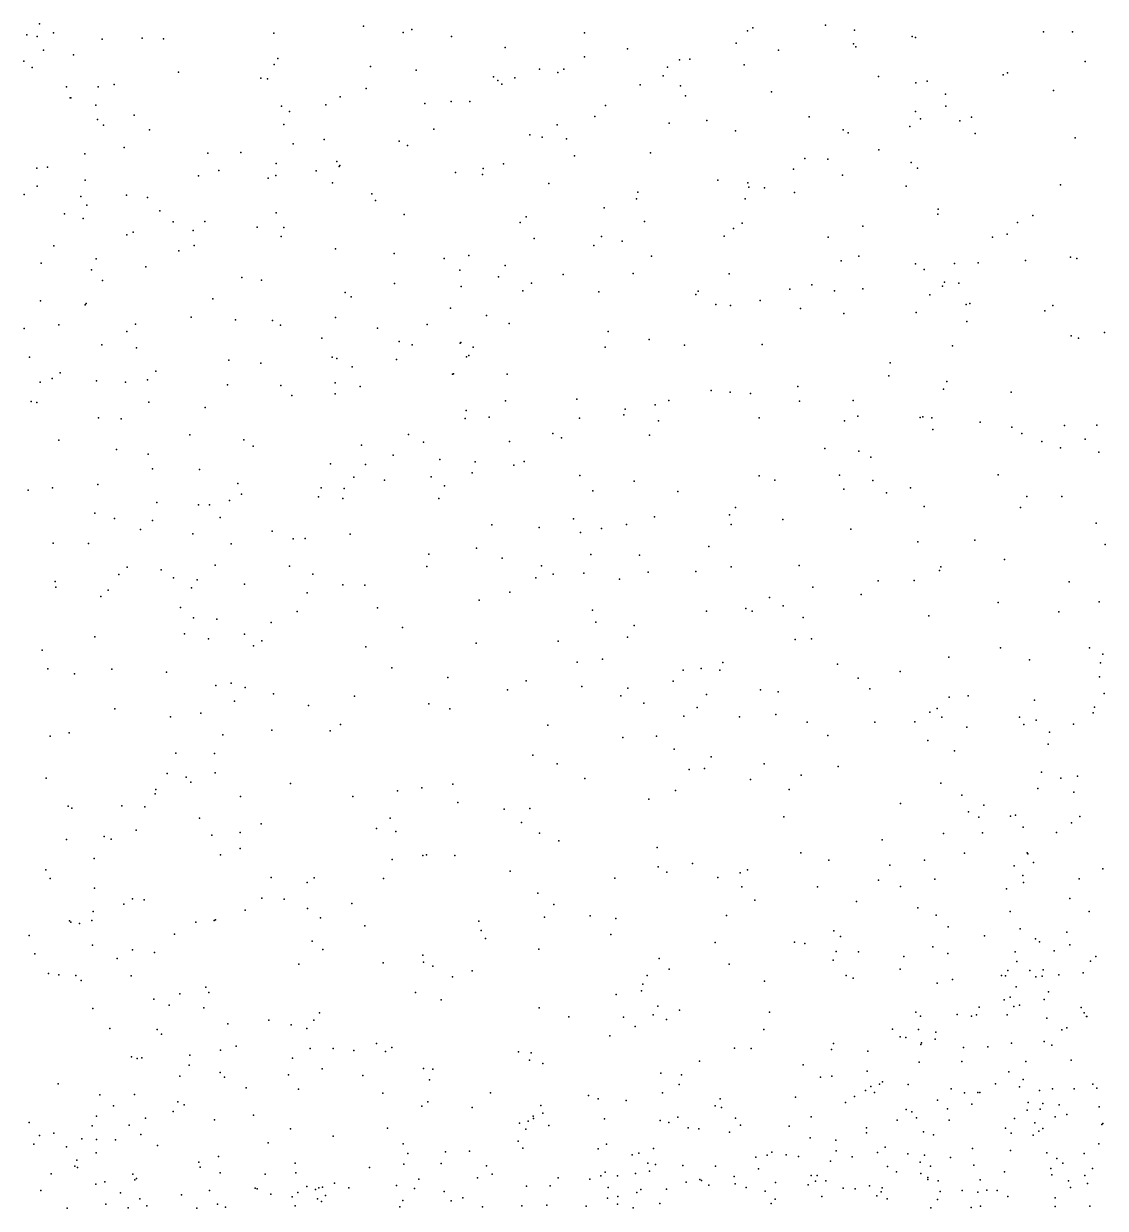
# Model space of a CAD drawing. Header units: metres. Extents: x -25 to 25, y -27.8 to 27.8.
# Drawn here: x -7.934 to -6.387, y 0.013 to 1.709 of the extents above; entities that cross this region are included whole.
import ezdxf

# ---------------------------------------------------------------- set-up
doc = ezdxf.new("R2010")
doc.units = ezdxf.units.M

msp = doc.modelspace()

# ---------------------------------------------------------------- linework, layer by layer
for p in [(-7.9118, 1.7089, 5.2544), (-7.8916, 1.6959, 3.0173), (-7.4482, 1.7052, 6.4146), (-7.3912, 1.6964, -7.2294), (-7.3791, 1.7004, -10.2921), (-7.1319, 1.6959, 21.4621), (-6.8985, 1.6986, -7.6687), (-6.8911, 1.7031, -8.1663), (-6.7869, 1.7067, -22.054), (-6.7455, 1.6998, 26.9812), (-6.4752, 1.6974, -13.0676), (-6.4338, 1.6972, -13.3699), (-7.9299, 1.693, 23.9445), (-7.9148, 1.6907, -8.4823), (-7.822, 1.6868, 22.7529), (-7.765, 1.688, -21.1423), (-7.7345, 1.6872, -12.7674), (-7.5764, 1.6951, -14.3764), (-7.3222, 1.6904, 22.9141), (-6.9149, 1.6812, -13.4485), (-6.7469, 1.6799, -13.4854), (-6.6629, 1.6906, 14.5874), (-6.6584, 1.689, -13.2472), (-7.9059, 1.6709, -20.2175), (-7.8631, 1.6643, -21.9247), (-7.2454, 1.6748, 21.0523), (-7.0704, 1.6727, 22.0677), (-6.8544, 1.6712, 5.1315), (-6.7437, 1.6756, -7.8318), (-7.9343, 1.6551, 27.2697), (-7.9222, 1.6462, -19.9249), (-7.5757, 1.6507, 4.6438), (-7.5707, 1.6592, 22.7292), (-7.4381, 1.6477, 27.0905), (-7.1321, 1.6615, 22.2821), (-7.0133, 1.6466, 5.3901), (-6.9961, 1.657, 22.5652), (-6.9812, 1.6582, -14.2035), (-6.9035, 1.6502, -10.3453), (-6.4155, 1.6546, -22.3876), (-7.7127, 1.6396, 27.2375), (-7.5951, 1.6308, -8.3695), (-7.5853, 1.6302, -12.9368), (-7.3726, 1.6425, 23.0574), (-7.2622, 1.6326, 4.5313), (-7.2316, 1.6313, 26.8955), (-7.1962, 1.644, -7.3444), (-7.1699, 1.6388, -8.3792), (-7.1615, 1.6438, -14.3132), (-7.0191, 1.6342, 4.4116), (-6.7114, 1.6333, 22.4313), (-6.5328, 1.6355, 22.3815), (-6.5267, 1.6386, -22.1165), (-7.8733, 1.6184, -10.0499), (-7.8279, 1.6185, -0.981), (-7.8048, 1.6218, -21.4577), (-7.4442, 1.6161, 20.4525), (-7.2558, 1.6275, 22.4516), (-7.2504, 1.6222, -22.0685), (-7.0521, 1.6214, 26.8057), (-6.9947, 1.6199, 14.3017), (-6.8643, 1.6112, 14.6308), (-6.6578, 1.624, 19.4742), (-6.6418, 1.6266, -10.3101), (-6.4607, 1.6134, 14.3986), (-7.8677, 1.6027, 5.8336), (-7.8671, 1.6028, 5.525), (-7.4817, 1.6042, 22.6082), (-7.3602, 1.5946, 20.7343), (-7.3227, 1.5973, -13.2169), (-7.2958, 1.5975, -1.1114), (-6.9874, 1.6056, -8.3768), (-6.6153, 1.6081, 4.8063), (-7.8312, 1.5923, -12.6644), (-7.7762, 1.578, 23.9054), (-7.5652, 1.5906, -6.9232), (-7.554, 1.583, -10.1373), (-7.5019, 1.5926, 23.3703), (-7.1019, 1.5916, 6.3378), (-6.6584, 1.5833, 4.9574), (-6.6147, 1.5909, -14.312), (-7.8287, 1.5716, -6.7713), (-7.8201, 1.5636, -2.637), (-7.562, 1.5647, 23.5543), (-7.1711, 1.5639, 22.1643), (-7.117, 1.5762, 19.5875), (-7.0107, 1.5666, 5.6066), (-6.9569, 1.5702, 6.18), (-6.8104, 1.5756, 14.2887), (-6.6666, 1.5616, -0.7542), (-6.6509, 1.5729, -7.7401), (-6.5947, 1.5699, -7.9354), (-6.5781, 1.575, 4.5515), (-7.7544, 1.5569, 4.7445), (-7.5046, 1.5432, 20.171), (-7.3475, 1.5577, 26.9988), (-7.2102, 1.5498, -13.3231), (-7.1923, 1.5466, -10.3005), (-7.1578, 1.544, -14.7124), (-6.9157, 1.5554, -0.9871), (-6.7616, 1.5568, -7.533), (-6.7546, 1.5525, 4.3028), (-6.573, 1.5519, -13.5028), (-6.4298, 1.5456, -10.2886), (-7.7906, 1.5319, -2.7948), (-7.5487, 1.5367, -20.9446), (-7.3973, 1.5405, 22.4865), (-7.3852, 1.5346, -8.4863), (-6.7106, 1.5283, -8.2669), (-7.8469, 1.5225, 6.2314), (-7.671, 1.5236, -14.818), (-7.6236, 1.5246, -0.9887), (-7.4862, 1.5115, 4.6689), (-7.1463, 1.5197, 21.8669), (-7.0374, 1.5242, -21.9456), (-6.8165, 1.5158, 22.4579), (-6.7837, 1.5149, -14.5097), (-6.6645, 1.5104, 14.5733), (-7.9156, 1.502, 5.1886), (-7.9002, 1.5033, 4.917), (-7.6552, 1.4989, -21.6382), (-7.5732, 1.5087, 27.1607), (-7.5158, 1.4983, 6.3859), (-7.4828, 1.5045, -20.7341), (-7.4818, 1.5057, 19.8975), (-7.3163, 1.4957, 21.0328), (-7.278, 1.4932, 21.1849), (-7.2768, 1.5014, 22.928), (-7.248, 1.5083, 6.3615), (-6.8328, 1.5006, 19.46), (-6.6552, 1.5021, 26.9533), (-7.9152, 1.4763, -20.1252), (-7.8464, 1.4851, 22.6191), (-7.6844, 1.4911, -10.0881), (-7.5845, 1.4877, -13.0262), (-7.5734, 1.4915, 23.7217), (-7.4924, 1.481, 20.365), (-7.183, 1.48, -1.0554), (-6.9412, 1.4849, 4.4209), (-6.8982, 1.481, 5.7533), (-6.7627, 1.4919, -21.8056), (-6.6714, 1.4764, 4.4177), (-6.451, 1.4784, 19.3348), (-7.9336, 1.4643, -0.9893), (-7.8526, 1.4613, 5.9061), (-7.7874, 1.4635, -20.3022), (-7.7573, 1.46, -0.9468), (-7.436, 1.4654, -6.8845), (-7.0554, 1.4679, -10.2818), (-6.8969, 1.4751, -14.7161), (-6.8745, 1.474, 6.0198), (-6.8312, 1.4671, 5.476), (-7.8441, 1.4492, 5.7459), (-7.4308, 1.4559, -1.0018), (-7.1038, 1.4453, 4.5053), (-7.0575, 1.4583, -13.4259), (-6.902, 1.458, -8.4766), (-6.626, 1.4435, 22.3016), (-7.8758, 1.4368, -2.2619), (-7.8492, 1.4301, 6.0953), (-7.7393, 1.4412, -2.9599), (-7.7203, 1.4253, 22.5416), (-7.6751, 1.4259, -8.5476), (-7.5733, 1.4382, 22.4817), (-7.39, 1.4356, -13.224), (-7.2155, 1.4322, 21.4767), (-7.0461, 1.4256, 14.3145), (-6.6265, 1.4362, 4.9956), (-6.4904, 1.4341, -7.9729), (-7.7778, 1.4107, -3.1202), (-7.692, 1.4128, -2.7326), (-7.6004, 1.4177, 23.9525), (-7.5623, 1.4171, -21.3528), (-7.2238, 1.4241, 21.9892), (-6.9188, 1.4159, -13.4873), (-6.9062, 1.4233, 14.1352), (-6.7334, 1.419, 14.177), (-6.5271, 1.4078, -21.6351), (-6.5122, 1.4242, 14.4126), (-7.891, 1.3911, -8.5419), (-7.7868, 1.4065, -6.6752), (-7.6903, 1.3915, 6.2881), (-7.5658, 1.4043, -6.7458), (-7.2038, 1.4013, 21.6982), (-7.1183, 1.3913, -14.9154), (-7.1075, 1.4041, -21.7809), (-7.0778, 1.3978, 26.776), (-6.9319, 1.4046, 22.5225), (-6.7834, 1.4034, -0.7604), (-6.5481, 1.4034, -0.5299), (-7.7123, 1.3838, 24.116), (-7.4883, 1.3867, 20.5373), (-7.4044, 1.38, 22.2783), (-7.2972, 1.3772, -10.1777), (-7.036, 1.3761, -7.1057), (-6.7392, 1.3761, -7.3605), (-6.4367, 1.3748, -22.1262), (-7.9093, 1.366, 27.2074), (-7.8305, 1.3721, -12.8078), (-7.7597, 1.3608, -2.3631), (-7.3329, 1.3727, 23.1053), (-7.2455, 1.3629, 4.5997), (-6.7646, 1.3692, 5.9285), (-6.6582, 1.3651, 5.4116), (-6.646, 1.3571, -10.2545), (-6.6023, 1.3658, 4.6421), (-6.5687, 1.3664, -7.57), (-6.5008, 1.37, -13.5046), (-6.4275, 1.373, -10.2606), (-7.8372, 1.3565, 5.5671), (-7.8214, 1.3412, 4.894), (-7.6224, 1.3454, -20.4186), (-7.594, 1.3416, 4.7485), (-7.3102, 1.3563, -0.9746), (-7.2549, 1.3466, -20.9937), (-7.1623, 1.3501, -6.9774), (-7.0623, 1.3512, 19.4658), (-6.9249, 1.3508, -10.2461), (-7.4745, 1.3239, 20.2425), (-7.4036, 1.3368, 26.9933), (-7.3085, 1.3325, 21.2979), (-7.2202, 1.3267, 22.887), (-7.2079, 1.3373, -13.3563), (-7.1114, 1.325, 6.293), (-6.9691, 1.326, -8.5911), (-6.838, 1.3288, 14.458), (-6.8065, 1.3351, -8.5024), (-6.774, 1.3263, 4.4001), (-6.7336, 1.3292, 22.3367), (-6.6198, 1.3334, 5.1689), (-6.6166, 1.339, 4.8608), (-6.5963, 1.3375, 22.1889), (-7.9105, 1.312, 22.5891), (-7.8465, 1.3064, 24.2832), (-7.8448, 1.3085, -10.0518), (-7.6636, 1.3151, -2.9025), (-7.4656, 1.3177, 23.9557), (-6.9726, 1.321, -21.5766), (-6.944, 1.3067, 4.4584), (-6.8807, 1.3125, 19.3897), (-6.6379, 1.3207, 4.4903), (-6.5856, 1.3069, 19.2889), (-6.5804, 1.3083, -8.3058), (-7.6947, 1.289, -12.9847), (-7.3234, 1.3018, 19.7066), (-7.272, 1.2914, -6.8407), (-6.9232, 1.3053, -14.886), (-6.823, 1.3013, -21.3706), (-6.7608, 1.2938, 26.8192), (-6.6574, 1.2955, 14.4126), (-6.4734, 1.2977, -8.149), (-6.4619, 1.3053, 22.0319), (-7.9335, 1.2728, -1.5316), (-7.8841, 1.278, -2.0997), (-7.7741, 1.279, 22.4846), (-7.6312, 1.2852, -0.8563), (-7.5783, 1.2842, -10.0953), (-7.5667, 1.2775, 27.0605), (-7.4883, 1.2881, 20.6671), (-7.4281, 1.2731, 6.2458), (-7.357, 1.2781, 23.3639), (-7.2396, 1.2799, -21.2997), (-6.5846, 1.2827, 5.6595), (-7.7867, 1.2685, 6.0785), (-7.5075, 1.2589, -8.6738), (-7.0978, 1.2681, -10.1893), (-7.0392, 1.2568, -20.9951), (-6.4355, 1.2623, -7.7823), (-6.425, 1.2588, 26.9683), (-6.388, 1.2666, -21.4838), (-7.8223, 1.2493, 5.8067), (-7.7728, 1.245, -8.5801), (-7.3969, 1.2541, 21.1914), (-7.3785, 1.249, 19.8689), (-7.3097, 1.2518, 21.9075), (-7.3087, 1.2526, 21.4532), (-7.2914, 1.2458, 21.6198), (-7.1021, 1.246, -8.673), (-6.9886, 1.2485, 22.5848), (-6.8776, 1.2497, 6.1758), (-6.6054, 1.2477, 5.9081), (-7.9258, 1.2314, -1.7021), (-7.6408, 1.2273, -2.6466), (-7.5951, 1.2227, 22.3239), (-7.4929, 1.2317, -6.6645), (-7.4862, 1.2296, 20.4809), (-7.4008, 1.2282, 20.0277), (-7.3005, 1.2322, 23.8757), (-7.2973, 1.2338, -20.529), (-6.6943, 1.2235, -7.283), (-7.8823, 1.2091, 5.0191), (-7.7452, 1.2114, -2.2771), (-7.4643, 1.2178, 22.1709), (-7.3207, 1.2074, 23.6106), (-7.3193, 1.2076, 24.0445), (-7.2423, 1.2071, 26.818), (-6.6966, 1.205, -0.7971), (-7.9108, 1.1957, -3.5269), (-7.8938, 1.2009, -20.3338), (-7.8303, 1.1976, 5.5559), (-7.7886, 1.1959, -6.5563), (-7.7571, 1.1992, 27.0946), (-7.6427, 1.1918, -3.086), (-7.5662, 1.1908, 6.1707), (-7.4887, 1.1948, 20.8979), (-7.4528, 1.1897, -0.8153), (-6.8267, 1.1897, -7.1279), (-6.6136, 1.1965, 5.0413), (-7.5508, 1.1768, -13.13), (-7.4887, 1.1791, 4.7264), (-7.1428, 1.1715, -0.9871), (-6.9508, 1.1836, -8.6507), (-6.9233, 1.1813, -1.0103), (-6.8945, 1.1794, 19.3111), (-6.6182, 1.1859, 4.613), (-6.5212, 1.1814, -10.2369), (-7.9238, 1.168, -8.569), (-7.9155, 1.1667, 27.1103), (-7.7551, 1.1672, -1.0064), (-7.6748, 1.1596, -3.2502), (-7.3011, 1.1553, -0.8816), (-7.2451, 1.1691, 19.5677), (-7.0739, 1.1572, -6.8926), (-7.0308, 1.1632, 6.2179), (-7.0113, 1.1697, -20.7807), (-6.8242, 1.1687, 22.3741), (-6.7475, 1.1697, -0.9564), (-7.8272, 1.1448, -2.0223), (-7.795, 1.1434, 5.9833), (-7.3024, 1.1438, 23.3019), (-7.2683, 1.1456, 23.1205), (-7.1392, 1.1441, 4.5605), (-7.0754, 1.1489, -13.4059), (-7.0258, 1.1403, 19.3892), (-6.882, 1.1448, 26.7693), (-6.7597, 1.1405, -8.5423), (-6.7408, 1.1472, -21.0394), (-6.6516, 1.1453, -14.7251), (-6.6477, 1.1463, 6.0619), (-6.6351, 1.1449, 22.0865), (-6.5656, 1.1385, 5.231), (-7.6967, 1.1203, 4.8468), (-7.3836, 1.1206, 21.5478), (-7.1772, 1.1224, 23.8263), (-7.0388, 1.1201, -1.121), (-6.6333, 1.1282, -8.424), (-6.5206, 1.1314, 19.124), (-6.506, 1.1223, 5.8837), (-6.4449, 1.1336, -8.1708), (-6.3986, 1.1342, -7.9854), (-7.8838, 1.1126, 5.31), (-7.6193, 1.1131, -10.0898), (-7.6058, 1.1039, 26.9948), (-7.4508, 1.1057, 24.2371), (-7.3622, 1.11, -10.1109), (-7.2391, 1.1108, 19.8878), (-7.1647, 1.116, 24.0056), (-6.4777, 1.1106, -0.7745), (-6.4154, 1.1142, -13.4543), (-7.8015, 1.0995, -1.5201), (-7.7562, 1.0929, -1.2507), (-7.4056, 1.0911, 21.7767), (-6.788, 1.1009, 19.2114), (-6.7394, 1.0971, -13.4809), (-6.7221, 1.0884, -1.1276), (-6.4507, 1.1015, 5.4934), (-6.3959, 1.0953, -7.8316), (-7.7501, 1.0716, -2.2126), (-7.6827, 1.0707, -2.3714), (-7.4955, 1.0788, 20.786), (-7.4452, 1.0779, 20.468), (-7.3387, 1.0848, 4.6628), (-7.2882, 1.0817, 24.1789), (-7.2328, 1.0768, -1.0747), (-7.2183, 1.0822, 23.6453), (-7.4621, 1.0596, 21.3675), (-7.418, 1.0556, 6.088), (-7.3511, 1.0601, -13.2583), (-7.2924, 1.0658, 20.219), (-7.1385, 1.0623, 26.7752), (-7.0607, 1.0542, -8.7081), (-6.882, 1.0618, -7.0072), (-6.8594, 1.0554, -1.2531), (-6.7668, 1.0626, -10.1814), (-6.7191, 1.055, 22.1817), (-6.5398, 1.0633, -0.9869), (-7.9281, 1.0409, -12.7232), (-7.8932, 1.0446, 24.4364), (-7.828, 1.0492, -3.5424), (-7.6277, 1.0509, -2.6394), (-7.6225, 1.0354, 6.054), (-7.5085, 1.0447, -20.5241), (-7.476, 1.0434, 20.6344), (-7.3324, 1.0471, 26.8192), (-7.1199, 1.0403, -20.6383), (-6.9983, 1.0391, 22.6341), (-6.7608, 1.0425, 6.1801), (-6.7, 1.0371, -7.1686), (-6.6656, 1.0446, 4.49), (-7.744, 1.0234, -6.5038), (-7.6841, 1.0199, -1.0749), (-7.6684, 1.0202, -3.3184), (-7.6397, 1.0262, 22.2184), (-7.5127, 1.0314, 20.9671), (-7.4778, 1.029, -8.7397), (-7.3403, 1.0291, -6.6333), (-6.6458, 1.0178, 4.7217), (-6.4988, 1.0321, 5.3561), (-6.4491, 1.0319, -7.5268), (-7.8326, 1.0082, 5.7373), (-7.8045, 1.0006, -8.6184), (-7.6531, 1.0019, -8.6998), (-7.0316, 1.003, 19.2815), (-6.9246, 1.0058, -10.1465), (-6.916, 1.0163, -8.6506), (-6.5081, 1.0161, -14.6121), (-7.7674, 0.9849, -10.0945), (-7.7499, 0.9976, -1.6511), (-7.2645, 0.9913, -14.8861), (-7.1966, 0.9875, 23.166), (-7.1475, 0.9999, 20.0598), (-7.1077, 0.9864, 24.183), (-7.0716, 0.9918, 23.7716), (-6.9221, 0.9918, 24.0539), (-6.8482, 0.9992, 22.364), (-6.7507, 0.9854, 19.0938), (-6.3996, 0.994, -7.6754), (-7.6923, 0.9784, -1.3469), (-7.5786, 0.9823, -6.512), (-7.5485, 0.9715, 22.0014), (-7.5317, 0.972, 24.3418), (-7.4674, 0.9781, -0.8496), (-7.1378, 0.9803, -6.7404), (-6.6547, 0.9672, 5.0012), (-6.5732, 0.9696, -8.3715), (-7.8923, 0.9652, 5.3836), (-7.8417, 0.965, 4.9107), (-7.6375, 0.9641, -0.9347), (-7.2863, 0.9581, 24.2946), (-6.9538, 0.9607, 26.7741), (-6.3867, 0.9632, -0.9142), (-7.6602, 0.9339, -13.0233), (-7.3545, 0.9495, -1.1134), (-7.2496, 0.9437, 4.6101), (-7.123, 0.9489, 23.6253), (-7.0534, 0.9483, 4.5071), (-6.8247, 0.9332, -20.8504), (-6.5311, 0.9421, 21.8892), (-7.798, 0.9206, 26.968), (-7.7861, 0.9311, -14.7821), (-7.7374, 0.9271, -1.9663), (-7.5539, 0.9321, 21.1435), (-7.5205, 0.9209, 6.0015), (-7.3577, 0.9319, 20.4752), (-7.1933, 0.9326, -1.3259), (-7.1769, 0.9211, -13.2914), (-7.133, 0.9222, 19.4254), (-7.0409, 0.9237, -14.8011), (-6.9724, 0.9248, -1.419), (-6.9219, 0.9316, -13.3903), (-6.6239, 0.926, -20.9866), (-6.622, 0.9315, 5.149), (-7.8895, 0.9105, 5.5619), (-7.8882, 0.9025, -3.6287), (-7.7202, 0.9157, -2.134), (-7.6944, 0.9012, -1.5067), (-7.6861, 0.9127, -20.6142), (-7.6184, 0.9068, -3.1625), (-7.4776, 0.9054, -13.1514), (-7.4464, 0.905, -6.5385), (-7.2017, 0.9157, 6.0515), (-7.0818, 0.9137, 22.8558), (-6.8051, 0.9023, 23.996), (-6.7117, 0.9115, -10.1806), (-6.6604, 0.9117, 22.0364), (-6.4386, 0.9101, -8.1369), (-7.8238, 0.889, -12.8449), (-7.8134, 0.8979, 22.3733), (-7.5289, 0.8941, -1.0689), (-7.2825, 0.8837, -8.7466), (-7.2385, 0.895, 20.3683), (-6.8673, 0.8874, 24.1815), (-6.7361, 0.8919, -1.381), (-7.71, 0.8732, -1.8198), (-7.5431, 0.8673, -10.0945), (-7.4282, 0.8728, 20.6199), (-7.1203, 0.8695, 19.6749), (-6.9574, 0.8679, 22.6527), (-6.9011, 0.8716, -6.9083), (-6.8918, 0.8677, 22.4588), (-6.8474, 0.8757, 6.1624), (-6.5398, 0.8802, -7.2799), (-6.4532, 0.8672, 5.4118), (-6.3957, 0.8815, -7.9561), (-7.6915, 0.8583, -3.4176), (-7.6579, 0.8565, -2.541), (-7.5801, 0.8518, 21.5602), (-7.1156, 0.8524, -10.1061), (-6.8191, 0.8587, 18.9918), (-6.6392, 0.8612, 24.2132), (-7.8323, 0.8312, -10.1119), (-7.7044, 0.8354, -2.3029), (-7.6185, 0.835, 21.2558), (-7.3924, 0.8447, -1.2299), (-7.0608, 0.8472, 6.0816), (-7.6697, 0.8282, 22.0935), (-7.6057, 0.8185, -2.9532), (-7.5938, 0.8255, 21.7241), (-7.4449, 0.8169, 24.4002), (-7.2869, 0.822, 24.3761), (-7.1698, 0.8248, 4.5453), (-7.0702, 0.8305, 23.4907), (-6.8306, 0.8273, 24.3281), (-6.8069, 0.8284, -8.5573), (-6.5367, 0.8154, -13.3476), (-6.4095, 0.8153, -1.1301), (-7.9079, 0.8119, 4.8993), (-7.1061, 0.7992, -8.7061), (-6.6106, 0.8023, 4.5519), (-6.4951, 0.7983, 24.4237), (-6.3904, 0.8065, -10.3033), (-7.8996, 0.7856, 24.4949), (-7.8084, 0.7848, 5.8784), (-7.73, 0.7806, -8.6225), (-7.4074, 0.7868, -20.7106), (-7.1422, 0.795, 19.1281), (-6.9908, 0.7833, -6.8155), (-6.9648, 0.7859, 23.6503), (-6.9383, 0.7834, -10.1196), (-6.9338, 0.7946, 4.4448), (-6.7699, 0.7919, 4.3878), (-6.6803, 0.7815, 24.4246), (-6.3936, 0.7938, 28.1299), (-7.8618, 0.7784, 26.9381), (-7.6376, 0.7649, -14.7726), (-7.3275, 0.773, 4.6268), (-7.2153, 0.7684, -14.7495), (-7.0048, 0.7678, 19.7464), (-6.7403, 0.7718, 22.1468), (-6.3952, 0.7741, 18.8049), (-7.6595, 0.7615, 21.943), (-7.6174, 0.7586, 5.9108), (-7.577, 0.7496, -13.0465), (-7.4612, 0.7464, 26.8104), (-7.2421, 0.7553, 19.283), (-7.1359, 0.7599, -1.4946), (-7.08, 0.7467, 23.2198), (-7.0701, 0.7578, 23.023), (-6.9573, 0.7488, 19.8936), (-6.88, 0.7554, 18.8671), (-6.8547, 0.7524, -13.297), (-6.7236, 0.7569, -10.1679), (-6.5828, 0.7466, 18.833), (-6.3882, 0.7501, -7.7574), (-7.6325, 0.7389, -3.1934), (-7.5267, 0.7328, 20.8654), (-7.3544, 0.7352, -10.0951), (-7.0472, 0.736, 18.8999), (-6.9706, 0.7302, 20.131), (-6.6103, 0.7449, -7.1292), (-6.4878, 0.7407, 26.9881), (-6.4022, 0.7306, -7.5292), (-7.8041, 0.7283, 22.2246), (-7.7244, 0.7165, -10.1214), (-7.6808, 0.7218, -2.0148), (-7.3244, 0.7281, -6.5833), (-6.9896, 0.7175, 24.4291), (-6.9103, 0.7165, 22.5919), (-6.858, 0.7202, 26.8473), (-6.638, 0.7234, 4.721), (-6.6275, 0.7284, -8.364), (-6.6205, 0.7164, 21.972), (-6.5095, 0.7162, -1.3346), (-6.4041, 0.7223, 27.9086), (-7.5794, 0.6976, -6.4917), (-7.4959, 0.6964, -8.6855), (-7.4808, 0.7055, -1.3226), (-7.1843, 0.7047, -13.2183), (-6.8135, 0.7091, 23.757), (-6.7165, 0.7092, 26.9167), (-6.6593, 0.7094, -13.2821), (-6.5848, 0.7017, 23.9938), (-6.5033, 0.7057, -21.0021), (-6.4856, 0.712, 24.6027), (-6.4324, 0.7062, 27.9881), (-7.8966, 0.6891, -3.6174), (-7.8691, 0.6936, -14.7294), (-7.6492, 0.691, -1.4901), (-7.0772, 0.6872, -20.7549), (-7.0289, 0.6889, -13.2417), (-6.7836, 0.6897, -1.5174), (-6.6407, 0.6829, 4.876), (-6.4666, 0.6949, 28.1296), (-7.7168, 0.6648, 21.3873), (-7.6615, 0.664, -1.7557), (-7.2059, 0.6619, 20.4746), (-7.0036, 0.6705, 23.3395), (-6.6027, 0.668, -10.2394), (-6.4685, 0.6777, 5.3374), (-7.1709, 0.6494, 19.4804), (-6.9507, 0.6596, 22.7915), (-6.875, 0.6496, -8.5344), (-6.7688, 0.6456, 22.2667), (-7.9022, 0.6289, -12.5797), (-7.7288, 0.6354, -2.3103), (-7.7017, 0.6303, 4.7484), (-7.6602, 0.6365, 21.1017), (-7.1315, 0.6285, -10.1062), (-6.9821, 0.6412, 18.7267), (-6.9603, 0.6427, 4.4085), (-6.822, 0.6333, -20.8314), (-6.4779, 0.6376, 28.2177), (-6.4502, 0.6287, 27.8914), (-6.4264, 0.6317, 28.3732), (-7.7451, 0.6127, -2.5212), (-7.6954, 0.6231, -2.7277), (-7.5527, 0.6211, 24.5044), (-7.3993, 0.6105, -13.0834), (-7.3647, 0.6151, -14.7413), (-7.3205, 0.6203, 20.5834), (-7.0019, 0.611, -1.5697), (-6.8943, 0.6271, -6.8919), (-6.8388, 0.6128, -13.2217), (-6.6219, 0.6219, 4.3096), (-6.4831, 0.614, 27.9923), (-7.7463, 0.6063, -3.4189), (-7.6243, 0.6024, -12.9435), (-7.4634, 0.6027, -6.5366), (-7.313, 0.5939, 5.9605), (-7.0399, 0.599, 26.7815), (-6.5918, 0.6043, 24.6726), (-6.4317, 0.6087, 24.1171), (-7.8708, 0.5887, 22.1604), (-7.8654, 0.5859, -20.7927), (-7.7938, 0.5894, 21.5034), (-7.7609, 0.5877, 5.8949), (-7.2467, 0.5844, 24.5223), (-7.2101, 0.5853, -8.6451), (-6.6796, 0.5926, 18.7492), (-6.5824, 0.5808, 4.6877), (-6.5605, 0.5903, -1.4147), (-7.6827, 0.5718, -2.9178), (-7.5946, 0.5634, 5.9001), (-7.4101, 0.5718, 19.2394), (-7.2218, 0.5654, -6.6709), (-6.8467, 0.5733, 23.5598), (-6.5678, 0.5732, -7.1654), (-6.5223, 0.5743, 6.2008), (-6.5152, 0.5757, 28.1126), (-6.4349, 0.5647, 24.8304), (-6.4229, 0.5741, -7.8033), (-7.8194, 0.5455, 21.8753), (-7.7735, 0.5546, -12.7325), (-7.6652, 0.5471, -10.1529), (-7.6247, 0.5512, 26.7947), (-7.4294, 0.557, 18.8884), (-7.4017, 0.5525, 18.4961), (-7.1964, 0.5503, 4.4912), (-6.618, 0.5495, -8.2175), (-6.5626, 0.5504, 5.1148), (-6.5044, 0.5589, -8.0293), (-6.4564, 0.5511, -7.3424), (-7.8732, 0.541, -3.5317), (-7.8091, 0.5414, 21.3142), (-7.6246, 0.5281, 20.959), (-7.1685, 0.5393, 6.025), (-7.0281, 0.5298, 19.6633), (-6.7058, 0.5406, -7.0241), (-7.8337, 0.5138, -6.4988), (-7.6525, 0.5191, -1.5401), (-7.407, 0.5124, -10.1386), (-7.3634, 0.5182, 4.5698), (-7.358, 0.5191, -8.6095), (-7.3174, 0.5183, -1.4454), (-6.8224, 0.522, 24.644), (-6.7822, 0.5115, -14.51), (-6.6452, 0.5116, -10.2522), (-6.5881, 0.5217, 4.9058), (-6.4986, 0.5221, 27.9322), (-6.4977, 0.5207, 28.2702), (-7.9025, 0.4977, 26.8887), (-7.2383, 0.4957, 18.3927), (-7.0264, 0.502, 24.6035), (-7.014, 0.4943, 20.2751), (-6.9772, 0.5066, 18.5856), (-6.9093, 0.4931, -10.1594), (-6.8985, 0.4974, 22.9266), (-6.6951, 0.5041, 4.2398), (-6.517, 0.5035, 4.2541), (-6.4895, 0.5079, 4.4081), (-6.3903, 0.4992, -1.2203), (-7.8962, 0.4851, -12.4407), (-7.58, 0.4865, 19.0306), (-7.5285, 0.4793, 24.5742), (-7.5185, 0.4861, 18.6116), (-7.4194, 0.485, 18.2839), (-7.0885, 0.4857, -8.5374), (-6.9411, 0.4866, 20.1347), (-6.7113, 0.4827, 22.2091), (-6.6306, 0.4841, 26.946), (-6.5049, 0.4897, -14.4818), (-6.5037, 0.4793, -10.3692), (-6.4239, 0.4847, 0.4851), (-7.8328, 0.4714, -14.7384), (-7.1988, 0.4641, 26.6655), (-6.9067, 0.4733, -1.5607), (-6.7987, 0.4735, 22.5253), (-6.6796, 0.4737, 24.7706), (-6.528, 0.4704, 23.8674), (-7.7909, 0.4487, 4.7151), (-7.7784, 0.4561, -2.8732), (-7.7617, 0.4547, -3.1731), (-7.5937, 0.457, 4.6583), (-7.5616, 0.4557, 18.4647), (-7.5283, 0.4425, 18.1781), (-7.4646, 0.4494, 26.6936), (-7.176, 0.448, -13.0699), (-6.8882, 0.4544, -13.114), (-6.7426, 0.4523, -1.5138), (-6.6551, 0.4431, 6.3496), (-6.4373, 0.4568, 27.7891), (-7.8688, 0.4244, -3.3967), (-7.8369, 0.425, 5.961), (-7.8347, 0.4382, -2.6702), (-7.6617, 0.4251, 18.2937), (-7.6601, 0.4262, -12.7832), (-7.6173, 0.4398, 19.2021), (-7.5094, 0.429, -1.3104), (-7.283, 0.4241, -20.8625), (-7.1889, 0.4298, 24.644), (-7.1238, 0.4318, 20.3878), (-7.0871, 0.4282, 4.3739), (-6.9287, 0.4322, -8.4124), (-6.6286, 0.4326, 22.0843), (-6.5226, 0.4378, 27.9315), (-6.41, 0.4378, 28.4885), (-7.8671, 0.4229, -10.2342), (-7.8544, 0.4208, 21.1857), (-7.6878, 0.4229, -1.9539), (-7.4464, 0.4174, 19.4042), (-7.2799, 0.4107, -8.5133), (-6.7752, 0.4103, 26.8616), (-6.6115, 0.4159, 18.6625), (-6.5084, 0.4134, 28.3388), (-6.4418, 0.4085, 18.6583), (-7.9266, 0.4037, -12.2335), (-7.7183, 0.4056, 18.8571), (-7.5214, 0.3955, -8.4438), (-7.2736, 0.3992, -6.7217), (-7.0942, 0.4051, 6.1148), (-6.945, 0.3937, 4.268), (-6.8313, 0.3941, 23.0327), (-6.8165, 0.3921, 23.2008), (-6.7657, 0.4022, -10.2314), (-6.5595, 0.4033, -13.0594), (-6.4866, 0.3988, 27.865), (-6.4808, 0.3945, -1.3067), (-6.4374, 0.3901, 4.6125), (-7.9186, 0.3773, 17.837), (-7.8361, 0.3896, -2.3603), (-7.7784, 0.3832, 17.9855), (-7.7471, 0.3791, 18.4965), (-7.5063, 0.3837, -14.7498), (-7.363, 0.3756, -10.1951), (-7.1972, 0.3841, 19.5474), (-6.7717, 0.3805, 8.3818), (-6.7396, 0.3803, -8.2082), (-6.6748, 0.3736, 4.1291), (-6.6337, 0.3876, 24.9019), (-6.6119, 0.3779, -7.1989), (-6.5159, 0.3801, -7.8371), (-6.4599, 0.3815, 28.407), (-6.4001, 0.3736, 5.1642), (-7.8004, 0.3706, 19.0652), (-7.5408, 0.3626, -10.2414), (-7.4199, 0.3645, 5.9826), (-7.3621, 0.3656, 24.6619), (-7.3491, 0.3598, 26.6089), (-7.0252, 0.3707, -6.8929), (-6.9247, 0.3626, 18.5056), (-6.7762, 0.3683, 22.7572), (-6.5133, 0.3662, 0.5807), (-6.4079, 0.3667, -22.2048), (-7.8986, 0.3493, 18.3772), (-7.884, 0.3471, -3.2558), (-7.8596, 0.3462, -3.0541), (-7.7806, 0.3459, -6.5661), (-7.3206, 0.3446, -12.9569), (-7.2924, 0.3532, 20.5088), (-7.0424, 0.3465, 19.72), (-7.0105, 0.3556, -10.1814), (-6.7573, 0.3465, 8.0909), (-6.7473, 0.3427, 6.4287), (-6.6803, 0.3553, 8.6721), (-6.6052, 0.3408, 23.5877), (-6.5354, 0.3462, 28.1721), (-6.5293, 0.3457, 4.071), (-6.5263, 0.3533, 8.3248), (-6.4947, 0.3537, 12.2798), (-6.486, 0.3443, 8.5958), (-6.4769, 0.3452, 21.9527), (-6.4757, 0.3546, -7.5822), (-6.4534, 0.3475, 4.8452), (-6.4185, 0.3502, 27.7633), (-7.8521, 0.339, 26.7775), (-7.6736, 0.3299, 24.6325), (-7.0504, 0.3244, 26.6324), (-7.0486, 0.334, 20.256), (-6.8742, 0.3382, 8.6173), (-6.6272, 0.3353, -8.0037), (-6.5143, 0.33, 27.9461), (-6.4681, 0.3231, -10.4918), (-7.7482, 0.3123, -2.0781), (-7.7109, 0.32, -1.6474), (-7.6694, 0.3219, 17.8346), (-7.3737, 0.3222, -8.4241), (-7.337, 0.3114, 19.5196), (-7.0865, 0.319, -8.3828), (-6.5312, 0.3117, 25.0923), (-6.5229, 0.3153, 11.0647), (-6.4743, 0.3121, 8.1683), (-7.8355, 0.2992, 21.025), (-7.726, 0.304, -1.4723), (-7.6766, 0.3001, -12.6435), (-7.511, 0.2931, 4.5225), (-7.1969, 0.3003, 4.3515), (-7.0338, 0.2901, 6.2511), (-7.0271, 0.3026, -12.993), (-6.996, 0.2968, 20.0699), (-6.8672, 0.2937, 8.769), (-6.658, 0.294, 12.351), (-6.5985, 0.2907, 12.6108), (-6.5783, 0.2883, -7.3303), (-6.5712, 0.2901, 12.1415), (-6.567, 0.301, 10.7681), (-6.527, 0.2901, 28.0507), (-6.5177, 0.3021, -20.82), (-6.5097, 0.3039, 28.2796), (-6.4211, 0.3006, 10.58), (-6.4169, 0.2927, 12.7657), (-7.642, 0.2774, -0.9877), (-7.5836, 0.2825, 20.74), (-7.5518, 0.2758, -12.7393), (-7.5191, 0.2826, -8.3172), (-7.1544, 0.287, 18.1444), (-7.0763, 0.2866, 24.8197), (-7.0593, 0.2735, 4.2358), (-7.0145, 0.2833, 18.3396), (-6.6509, 0.288, 18.5815), (-6.4702, 0.2851, 6.4819), (-6.4417, 0.2716, 23.6907), (-6.4137, 0.2875, 28.4617), (-6.413, 0.2875, 11.9485), (-7.8109, 0.2707, -8.1905), (-7.7433, 0.269, -1.8196), (-7.7373, 0.2625, 26.6427), (-7.5291, 0.2705, 24.715), (-7.0955, 0.2598, -14.5794), (-6.8754, 0.2691, -12.9707), (-6.6911, 0.2696, 26.8194), (-6.68, 0.2588, 23.1313), (-6.672, 0.2577, 22.8735), (-6.654, 0.2691, -1.3749), (-6.6302, 0.2553, 22.3396), (-6.6294, 0.2652, 7.9303), (-6.4489, 0.2688, -1.1714), (-7.6527, 0.2393, 4.5534), (-7.6302, 0.2452, -0.5161), (-7.5242, 0.2421, -0.8166), (-7.4917, 0.2417, -1.0114), (-7.4619, 0.2392, -10.3302), (-7.4295, 0.2491, 17.8138), (-7.4164, 0.2377, 26.4885), (-7.4074, 0.2431, -20.8907), (-6.9172, 0.2422, 6.4192), (-6.8932, 0.2417, 8.0848), (-6.7785, 0.2406, -7.1479), (-6.7755, 0.249, 25.0329), (-6.7264, 0.2382, 6.5944), (-6.6508, 0.2477, -14.466), (-6.6497, 0.2502, 22.5444), (-6.5898, 0.2431, -7.7463), (-6.5547, 0.2444, -22.437), (-6.5209, 0.2497, 11.2263), (-6.474, 0.2519, 25.2241), (-6.4633, 0.2467, 28.3821), (-7.78, 0.2301, 6.0903), (-7.7721, 0.2277, 20.8894), (-7.7651, 0.2285, -1.2851), (-7.6967, 0.2322, -0.672), (-7.5498, 0.2281, 6.059), (-7.2264, 0.2371, 17.9511), (-7.2108, 0.2253, 26.4349), (-7.2082, 0.2356, -10.2697), (-7.1917, 0.2206, -6.9306), (-6.9675, 0.2236, 24.9453), (-6.6529, 0.2222, 0.6191), (-6.5921, 0.2234, 12.7622), (-6.5006, 0.2234, 3.9452), (-6.4354, 0.2252, 11.54), (-7.6976, 0.2182, -12.4306), (-7.6534, 0.2077, -8.1551), (-7.5555, 0.2044, 17.6507), (-7.5071, 0.2128, 20.587), (-7.3624, 0.2134, -12.8078), (-7.3487, 0.2123, -8.2597), (-7.0227, 0.2064, -8.2125), (-6.993, 0.204, -7.0411), (-6.819, 0.2183, 26.6857), (-6.7275, 0.2096, 12.5521), (-6.5249, 0.2084, 26.8452), (-7.8848, 0.1914, -2.1855), (-7.7108, 0.2024, 19.4838), (-7.6469, 0.2006, -20.8808), (-7.4492, 0.2032, -0.6245), (-7.3538, 0.1971, 19.6308), (-6.9965, 0.1901, 8.2378), (-6.7943, 0.2009, -8.0235), (-6.7779, 0.2025, 12.222), (-6.722, 0.1876, 25.2071), (-6.7099, 0.191, -7.8792), (-6.7053, 0.194, 10.8304), (-6.6686, 0.1901, 12.0377), (-6.544, 0.1915, 11.3732), (-6.5093, 0.1868, 28.0892), (-6.5043, 0.1974, 18.5187), (-6.4044, 0.1908, 1.0167), (-7.8256, 0.1757, 17.3883), (-7.7759, 0.176, -1.1156), (-7.616, 0.1856, -6.7174), (-7.5413, 0.1838, 19.5832), (-7.4206, 0.1779, 20.4611), (-7.2663, 0.1784, 4.2717), (-7.1261, 0.1748, 8.645), (-7.1125, 0.1698, 20.0567), (-7.0203, 0.1783, 18.1606), (-6.938, 0.1699, 25.0967), (-6.83, 0.1722, 3.9699), (-6.7457, 0.1732, 10.9888), (-6.7296, 0.1817, -10.4376), (-6.717, 0.1791, 18.4722), (-6.6071, 0.1839, 0.7782), (-6.5883, 0.1784, 22.6806), (-6.5692, 0.1791, 8.8916), (-6.5661, 0.1789, 14.4342), (-6.4809, 0.1818, 28.2779), (-6.4624, 0.1843, 10.4864), (-6.4313, 0.1839, 13.0145), (-6.3988, 0.1851, 23.5649), (-7.8056, 0.16, -0.5142), (-7.7137, 0.1656, -0.2968), (-7.7047, 0.1611, 20.7495), (-7.3645, 0.1591, -1.0461), (-7.356, 0.1654, 17.6509), (-7.2928, 0.1572, 26.3047), (-7.1943, 0.1602, 20.2316), (-7.0725, 0.1674, -1.3692), (-6.9449, 0.1599, 26.4473), (-6.9359, 0.1575, 7.8474), (-6.7582, 0.1648, 14.5161), (-6.6718, 0.1546, 0.4329), (-6.6268, 0.1679, 25.377), (-6.6125, 0.1554, 7.696), (-6.5778, 0.1623, 11.7248), (-6.4984, 0.1537, -22.0293), (-6.497, 0.1645, 6.8604), (-6.4798, 0.1549, 25.5215), (-6.4763, 0.1633, 27.9636), (-6.4526, 0.161, -10.8042), (-6.3953, 0.1586, 0.1446), (-7.9263, 0.136, 6.2979), (-7.8303, 0.145, 15.999), (-7.7601, 0.1421, -0.8378), (-7.7205, 0.1517, -12.18), (-7.6611, 0.1396, -10.5085), (-7.6056, 0.1462, 17.4659), (-7.2124, 0.1378, 25.0156), (-7.2051, 0.1448, 17.6874), (-7.2049, 0.1416, 8.8394), (-7.1913, 0.1492, -12.8154), (-7.1034, 0.1412, 13.8488), (-7.0238, 0.1386, 7.9735), (-7.011, 0.1361, 26.1956), (-6.9984, 0.1436, 6.5195), (-6.9158, 0.1423, 12.2612), (-6.8074, 0.1439, 25.338), (-6.6843, 0.1393, 25.5581), (-6.6634, 0.151, 11.2337), (-6.6569, 0.1424, -1.2671), (-6.6099, 0.1391, 12.9332), (-6.5168, 0.1418, 13.1671), (-6.4583, 0.1442, 3.8047), (-6.4418, 0.1475, 23.3157), (-7.8914, 0.1205, 19.5488), (-7.8364, 0.1313, -8.0178), (-7.7834, 0.132, 26.511), (-7.5526, 0.127, 26.3805), (-7.4139, 0.128, -10.4679), (-7.2248, 0.1351, 13.7515), (-7.2158, 0.1262, -20.868), (-7.1828, 0.1316, 19.8342), (-6.9834, 0.1285, 14.0101), (-6.9682, 0.1267, 25.2743), (-6.9245, 0.1219, 25.8657), (-6.9086, 0.132, 12.4159), (-6.8391, 0.1309, 8.9998), (-6.7285, 0.1212, -7.3682), (-6.7282, 0.1282, 3.7996), (-6.6467, 0.1228, 26.6972), (-6.5297, 0.1277, 14.2906), (-6.5214, 0.1207, 7.0884), (-6.4876, 0.1355, -22.8192), (-6.482, 0.1237, 22.9859), (-6.4762, 0.1272, 25.7239), (-6.3916, 0.1329, 13.3568), (-6.3904, 0.1347, -20.7025), (-7.9199, 0.1051, -0.2239), (-7.9116, 0.1171, 15.6881), (-7.8511, 0.1125, -10.5378), (-7.8303, 0.1118, 17.2251), (-7.8029, 0.1112, -6.7415), (-7.7669, 0.1187, 16.1893), (-7.7429, 0.1031, 6.2226), (-7.5844, 0.1068, -12.4243), (-7.4916, 0.1164, 6.1812), (-7.3915, 0.1052, -14.7799), (-7.2268, 0.1092, -8.0449), (-7.1006, 0.1051, 9.0433), (-6.809, 0.1141, -12.8128), (-6.7723, 0.1107, 26.0009), (-6.6326, 0.1184, 10.5835), (-6.4897, 0.1176, 2.0544), (-6.3959, 0.1053, -11.0503), (-7.873, 0.1012, -1.7998), (-7.8307, 0.0927, 11.9327), (-7.6555, 0.0875, 16.0435), (-7.3845, 0.0915, 17.4652), (-7.3308, 0.0939, -0.5579), (-7.2965, 0.0947, 13.9269), (-7.2203, 0.0991, 2.7707), (-7.1124, 0.0983, 8.3814), (-7.0637, 0.0897, 2.8422), (-7.0542, 0.0919, 3.0002), (-7.0333, 0.0989, 13.6243), (-6.8867, 0.0863, 12.5836), (-6.8707, 0.0891, 14.1407), (-6.864, 0.0936, -7.2695), (-6.8432, 0.0898, 13.9465), (-6.8257, 0.0871, 6.8623), (-6.772, 0.0956, 10.6955), (-6.7488, 0.087, 11.8923), (-6.7128, 0.0931, 6.9772), (-6.7019, 0.1006, 14.2229), (-6.6694, 0.0912, 11.4197), (-6.6452, 0.0893, 13.087), (-6.6084, 0.086, 3.5996), (-6.5765, 0.0987, 14.7647), (-6.5224, 0.096, 13.5102), (-6.4704, 0.0926, 22.6221), (-6.4169, 0.0917, 28.3424), (-7.8611, 0.0736, 11.6295), (-7.8585, 0.0822, -0.7306), (-7.8571, 0.0716, -0.9414), (-7.6838, 0.079, -10.6506), (-7.682, 0.0722, -11.6643), (-7.5457, 0.0779, 24.9591), (-7.4396, 0.0713, -6.9579), (-7.3906, 0.0764, 2.9074), (-7.3368, 0.0774, 20.2235), (-7.2721, 0.074, 8.6813), (-7.0412, 0.0777, 14.1598), (-7.0302, 0.0758, -10.4526), (-6.9913, 0.0746, 6.7071), (-6.9444, 0.0734, 14.3606), (-6.8828, 0.0698, 18.1137), (-6.7801, 0.0805, 14.7481), (-6.6984, 0.0729, 13.4397), (-6.6518, 0.0793, 13.2564), (-6.6367, 0.0735, -22.2253), (-6.5746, 0.0749, 7.2899), (-6.4646, 0.0701, 1.7046), (-6.4562, 0.0843, 28.0822), (-6.4474, 0.0777, 22.4272), (-6.4052, 0.07, 7.5763), (-7.8949, 0.0626, 20.7977), (-7.7782, 0.0621, 12.2825), (-7.7754, 0.054, -0.0993), (-7.7729, 0.0556, -11.4632), (-7.6534, 0.0637, 19.7542), (-7.5888, 0.0619, 17.317), (-7.5448, 0.0641, 4.3102), (-7.3687, 0.0548, -0.3391), (-7.2851, 0.0566, 6.4067), (-7.264, 0.062, 20.0225), (-7.1695, 0.0565, 25.858), (-7.1244, 0.0549, -7.2019), (-7.1085, 0.0596, 12.3193), (-7.1024, 0.0649, 25.3304), (-7.0848, 0.0597, 7.8549), (-7.0591, 0.0627, -1.2447), (-7.0388, 0.0661, 25.5685), (-6.9668, 0.0543, 3.1256), (-6.9644, 0.053, 12.1138), (-6.9179, 0.0586, -7.8326), (-6.8074, 0.06, 0.7295), (-6.8013, 0.0519, 7.5171), (-6.7992, 0.0599, -10.5891), (-6.7868, 0.0526, 11.2762), (-6.6855, 0.0652, 13.7007), (-6.6506, 0.0629, 9.0443), (-6.6406, 0.0574, 0.1973), (-6.6405, 0.0542, -10.8029), (-6.626, 0.0524, 14.0473), (-6.5656, 0.0541, -10.9468), (-6.531, 0.0653, -1.0189), (-6.4633, 0.0612, 13.701), (-6.4395, 0.0525, 25.9403), (-6.4162, 0.0599, 1.3511), (-7.91, 0.0387, 16.6617), (-7.831, 0.0477, -14.9389), (-7.8182, 0.0508, 16.416), (-7.7956, 0.0351, 26.3693), (-7.6685, 0.0384, -11.3321), (-7.6029, 0.0421, 12.0436), (-7.6002, 0.0412, 10.9153), (-7.542, 0.0359, -11.9368), (-7.5291, 0.0445, -7.8262), (-7.5167, 0.0399, 2.822), (-7.5121, 0.0423, -11.586), (-7.507, 0.0434, -10.6972), (-7.4894, 0.0491, 16.0566), (-7.4689, 0.0424, -11.4118), (-7.4008, 0.0458, 12.2365), (-7.375, 0.0413, 2.6482), (-7.3327, 0.0371, 16.0851), (-7.2148, 0.0449, 14.1119), (-7.1808, 0.0454, 17.4903), (-7.0979, 0.043, 2.6943), (-7.0568, 0.0356, 17.5867), (-7.0514, 0.0398, 7.6196), (-7.0144, 0.0405, 16.1464), (-6.9865, 0.0507, 10.9976), (-6.9539, 0.046, 9.1356), (-6.9161, 0.0481, 2.8015), (-6.9006, 0.0429, -1.2454), (-6.8735, 0.0376, 3.74), (-6.8587, 0.0499, -20.7673), (-6.8117, 0.0469, -7.6119), (-6.7617, 0.0417, 3.5611), (-6.7446, 0.0408, 12.9279), (-6.724, 0.0452, 11.6536), (-6.7076, 0.0369, 7.3594), (-6.706, 0.0425, 7.164), (-6.6228, 0.0372, 2.1474), (-6.5916, 0.0387, 13.8298), (-6.5692, 0.0363, 18.3158), (-6.5561, 0.0392, -14.4573), (-6.5415, 0.0385, 3.4616), (-6.4366, 0.0431, 13.9226), (-6.412, 0.0484, 27.9531), (-7.8166, 0.0192, 15.5799), (-7.7679, 0.0267, 6.6261), (-7.7087, 0.0322, 12.4737), (-7.657, 0.0192, 11.1047), (-7.5809, 0.0334, 13.7528), (-7.55, 0.0296, -11.1982), (-7.5141, 0.0265, 12.4927), (-7.5081, 0.0229, 15.8498), (-7.5027, 0.0316, 19.8835), (-7.392, 0.0244, -11.1912), (-7.3228, 0.0236, -7.8051), (-7.3059, 0.0281, 10.9563), (-7.186, 0.0177, 8.2248), (-7.099, 0.0274, -7.8428), (-7.0845, 0.0189, -12.669), (-7.0843, 0.0298, 3.9379), (-7.0243, 0.0201, -7.3346), (-6.8648, 0.0199, 17.9501), (-6.8593, 0.0261, 13.3891), (-6.7924, 0.0302, 3.0413), (-6.7136, 0.0309, 0.907), (-6.6987, 0.0267, 3.3813), (-6.6267, 0.0257, 1.9215), (-6.526, 0.0299, -12.6601), (-6.4585, 0.0281, 1.5091), (-7.8723, 0.0133, 4.3633), (-7.7846, 0.0136, 10.7103), (-7.7583, 0.0168, 11.267), (-7.6867, 0.0131, 7.0178), (-7.6454, 0.0148, 13.9554), (-7.5458, 0.0168, -10.9324), (-7.3959, 0.0152, 25.1672), (-7.2776, 0.0154, -7.2299), (-7.2217, 0.0165, 25.6824), (-7.1293, 0.0164, 14.2941), (-7.0621, 0.0139, 10.7413), (-6.6361, 0.0136, 26.4013), (-6.5785, 0.0143, 2.306), (-6.5654, 0.0161, -20.6634), (-6.4582, 0.0158, -21.6239), (-6.4089, 0.0161, 28.0359)]:
    msp.add_point(p)

doc.saveas('drawing.dxf')
